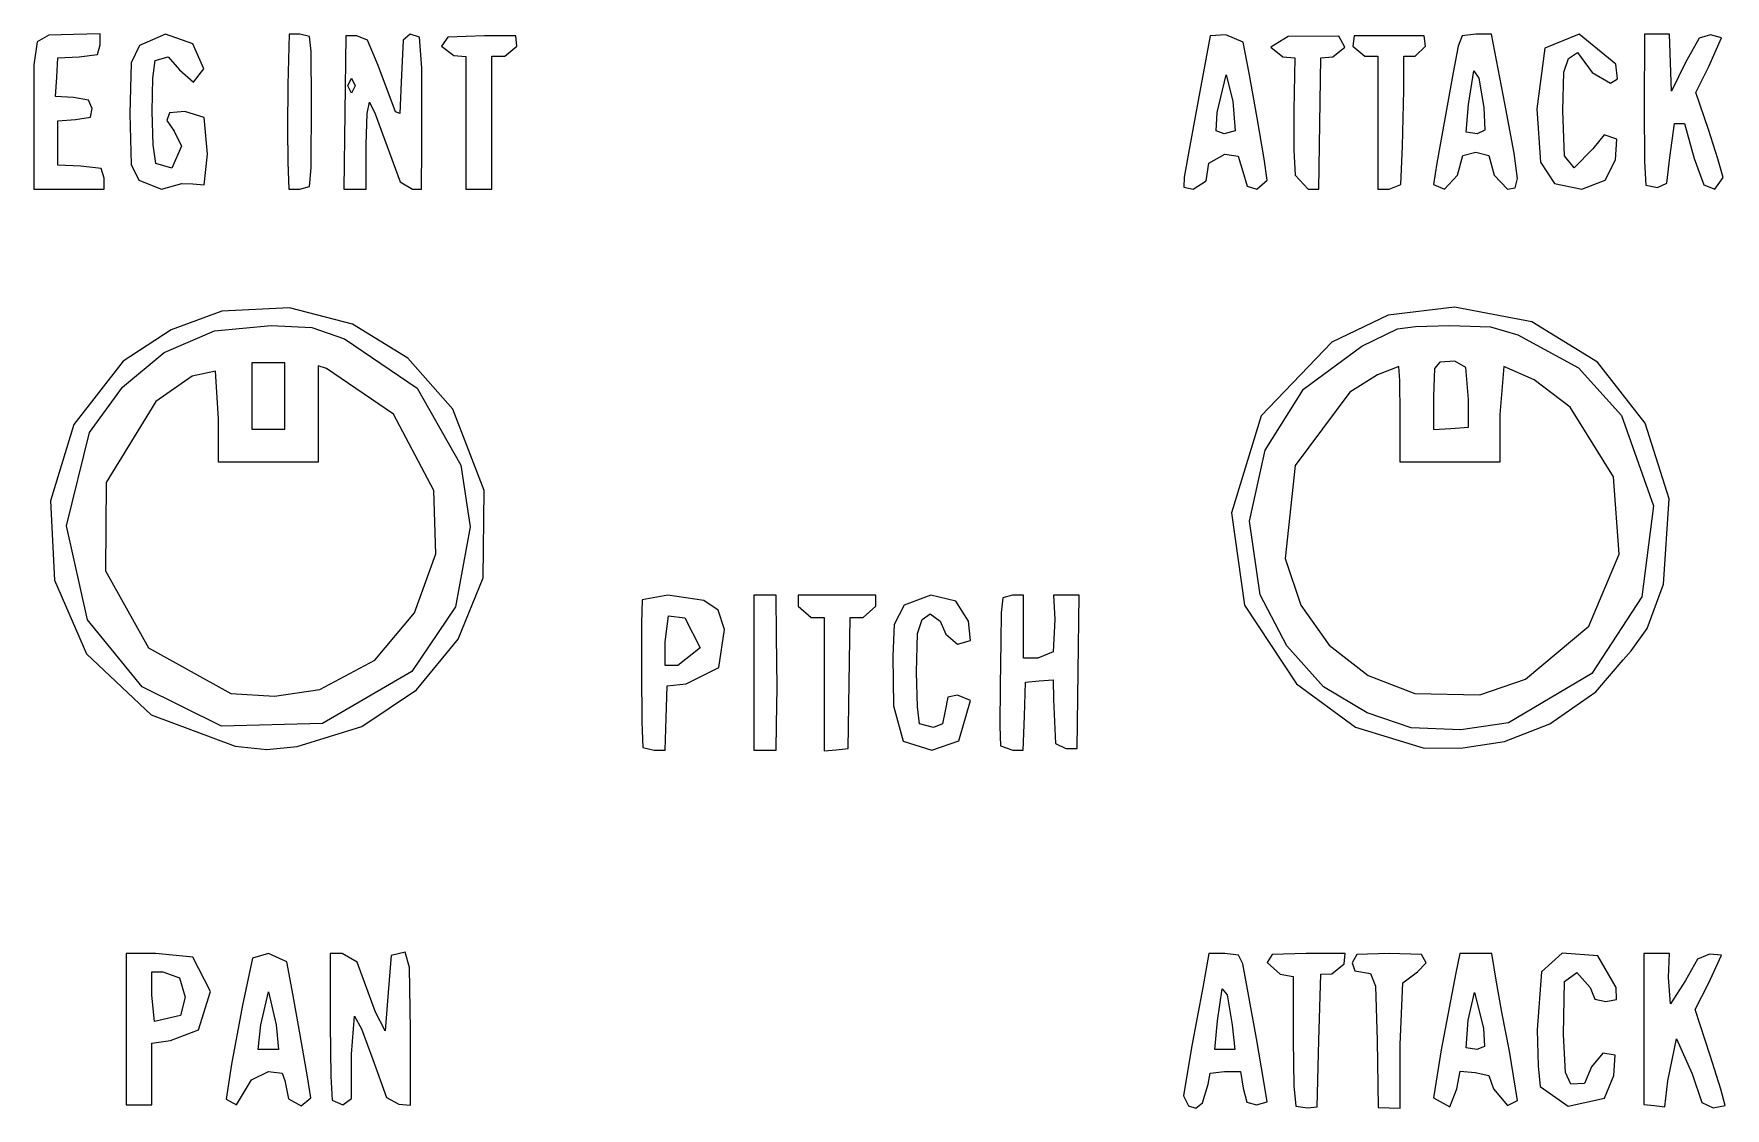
# Model space of a CAD drawing. Extents: x 0 to 149, y 0 to 89.
# Drawn here: x 53.38 to 72.77, y 44.3 to 56.62 of the extents above; entities that cross this region are included whole.
import ezdxf

# ---------------------------------------------------------------- set-up
doc = ezdxf.new("R2010")
doc.units = 0
doc.layers.get('0').update_dxf_attribs({"linetype": 'CONTINUOUS'})

msp = doc.modelspace()

# ---------------------------------------------------------------- linework, layer by layer
at = {"color": 0}
for p, q in [((54.139, 56.6166), (53.8318, 56.6099)), ((54.139, 56.4914), (54.139, 56.6166)), ((53.4155, 56.5231), (53.377, 56.2599)), ((53.5478, 56.6028), (53.4155, 56.5231)), ((53.8318, 56.6099), (53.5478, 56.6028)), ((54.1059, 56.3809), (54.139, 56.4914)), ((54.5867, 56.4843), (54.4918, 56.2846)), ((54.8873, 56.6138), (54.5867, 56.4843)), ((55.1988, 56.5009), (54.8873, 56.6138)), ((55.324, 56.2158), (55.1988, 56.5009)), ((56.3026, 56.6138), (56.2903, 56.0324)), ((56.4279, 56.6138), (56.3026, 56.6138)), ((56.5355, 56.5863), (56.4279, 56.6138)), ((56.5559, 56.4127), (56.5355, 56.5863)), ((56.9542, 56.5933), (56.9433, 55.7142)), ((57.0784, 56.5933), (56.9542, 56.5933)), ((57.2022, 56.5436), (57.0784, 56.5933)), ((57.325, 56.2543), (57.2022, 56.5436)), ((57.6118, 56.5422), (57.5896, 56.0641)), ((57.6929, 56.6138), (57.6118, 56.5422)), ((57.7977, 56.5767), (57.6929, 56.6138)), ((57.8238, 56.2225), (57.7977, 56.5767)), ((58.123, 56.5781), (58.0499, 56.4734)), ((58.0499, 56.4734), (58.1932, 56.3686)), ((58.5417, 56.5947), (58.123, 56.5781)), ((58.9015, 56.5933), (58.5417, 56.5947)), ((58.7774, 56.3605), (58.9153, 56.4762)), ((58.9153, 56.4762), (58.9015, 56.5933)), ((66.8623, 56.5933), (66.7262, 55.8518)), ((67.0401, 56.6057), (66.8623, 56.5933)), ((67.2402, 56.5217), (67.0401, 56.6057)), ((67.3104, 56.1661), (67.2402, 56.5217)), ((67.7556, 56.5877), (67.5584, 56.4638)), ((67.5584, 56.4638), (67.6963, 56.352)), ((68.3383, 56.5891), (67.7556, 56.5877)), ((68.2681, 56.352), (68.4057, 56.4638)), ((68.4057, 56.4638), (68.3383, 56.5891)), ((68.5119, 56.5933), (68.4982, 56.4762)), ((68.4982, 56.4762), (68.6361, 56.3605)), ((69.3152, 56.5933), (68.5119, 56.5933)), ((69.2132, 56.3605), (69.3289, 56.4762)), ((69.3289, 56.4762), (69.3152, 56.5933)), ((69.7054, 56.4762), (69.6489, 56.1742)), ((69.7509, 56.5947), (69.7054, 56.4762)), ((69.9079, 56.6138), (69.7509, 56.5947)), ((70.0871, 56.6138), (69.9079, 56.6138)), ((70.2412, 55.8176), (70.0871, 56.6138)), ((70.6988, 56.4515), (70.6067, 55.7583)), ((71.0928, 56.6138), (70.6988, 56.4515)), ((71.5119, 56.2695), (71.0928, 56.6138)), ((71.8414, 56.6138), (71.8386, 55.7636)), ((72.1279, 56.6138), (71.8414, 56.6138)), ((72.1526, 55.958), (72.1279, 56.6138)), ((72.4669, 56.5658), (72.3124, 56.286)), ((72.5978, 56.6057), (72.4669, 56.5658)), ((72.577, 56.2434), (72.7234, 56.5697)), ((72.7234, 56.5697), (72.5978, 56.6057)), ((53.377, 56.2599), (53.377, 55.7018)), ((53.6402, 56.1192), (53.6526, 56.3397)), ((53.6526, 56.3397), (53.8963, 56.352)), ((53.8963, 56.352), (54.1059, 56.3809)), ((54.4918, 56.2846), (54.4781, 55.699)), ((54.7398, 56.1068), (54.7688, 56.3107)), ((54.7688, 56.3107), (54.9162, 56.352)), ((54.9162, 56.352), (55.0471, 56.2021)), ((56.5587, 55.838), (56.5559, 56.4127)), ((57.5236, 55.7223), (57.325, 56.2543)), ((58.1932, 56.3686), (58.3297, 56.3548)), ((58.3297, 56.3548), (58.3297, 54.8361)), ((58.626, 55.5985), (58.626, 56.3605)), ((58.626, 56.3605), (58.7774, 56.3605)), ((67.6963, 56.352), (67.8325, 56.3397)), ((67.8325, 56.3397), (67.8229, 55.747)), ((68.1193, 55.5872), (68.1302, 56.3397)), ((68.1302, 56.3397), (68.2681, 56.352)), ((68.6361, 56.3605), (68.786, 56.3605)), ((68.786, 56.3605), (68.786, 54.8361)), ((69.0809, 55.9689), (69.0824, 56.3605)), ((69.0824, 56.3605), (69.2132, 56.3605)), ((70.9164, 56.177), (70.9704, 56.3354)), ((70.9704, 56.3354), (71.0724, 56.4032)), ((71.0724, 56.4032), (71.2417, 56.1717)), ((71.5313, 56.0998), (71.5119, 56.2695)), ((72.3124, 56.286), (72.1526, 55.958)), ((72.4309, 55.9428), (72.577, 56.2434)), ((53.6265, 55.8987), (53.6402, 56.1192)), ((54.7328, 55.7265), (54.7398, 56.1068)), ((55.0471, 56.2021), (55.2069, 56.0641)), ((55.2069, 56.0641), (55.324, 56.2158)), ((56.975, 56.0215), (57.0177, 56.1068)), ((57.0177, 56.1068), (57.0604, 56.0215)), ((57.5896, 56.0641), (57.573, 55.7043)), ((57.8266, 55.3131), (57.8238, 56.2225)), ((66.9438, 55.7142), (67.0472, 56.1481)), ((67.0472, 56.1481), (67.1202, 55.8451)), ((67.4028, 55.6549), (67.3104, 56.1661)), ((69.6489, 56.1742), (69.5508, 55.6412)), ((69.8239, 55.8052), (69.8846, 56.1908)), ((69.8846, 56.1908), (69.941, 56.1068)), ((69.941, 56.1068), (69.9989, 55.7735)), ((70.9041, 55.7332), (70.9164, 56.177)), ((71.2417, 56.1717), (71.4498, 56.0504)), ((71.4498, 56.0504), (71.5313, 56.0998)), ((53.8304, 55.8863), (53.6265, 55.8987)), ((54.0025, 55.8574), (53.8304, 55.8863)), ((54.0466, 55.7597), (54.0025, 55.8574)), ((56.2903, 56.0324), (56.2846, 55.5322)), ((57.0177, 55.9375), (56.975, 56.0215)), ((57.0604, 56.0215), (57.0177, 55.9375)), ((66.7262, 55.8518), (66.6214, 55.2898)), ((67.1202, 55.8451), (67.1477, 55.5032)), ((69.0672, 55.3268), (69.0809, 55.9689)), ((72.5731, 55.5212), (72.4309, 55.9428)), ((53.377, 55.7018), (53.377, 54.8361)), ((53.8565, 55.6327), (54.0272, 55.6602)), ((54.0272, 55.6602), (54.0466, 55.7597)), ((54.4781, 55.699), (54.4918, 55.1187)), ((54.7441, 55.3448), (54.7328, 55.7265)), ((54.9328, 55.71), (54.901, 55.6246)), ((55.1078, 55.7251), (54.9328, 55.71)), ((55.3311, 55.6588), (55.1078, 55.7251)), ((55.3667, 55.2372), (55.3311, 55.6588)), ((56.5549, 55.0803), (56.5587, 55.838)), ((56.9433, 55.7142), (56.9309, 54.8361)), ((57.187, 55.3462), (57.1969, 55.7018)), ((57.1969, 55.7018), (57.2244, 55.8341)), ((57.2244, 55.8341), (57.2904, 55.6976)), ((57.2904, 55.6976), (57.3994, 55.3985)), ((57.573, 55.7043), (57.5236, 55.7223)), ((66.9315, 55.5032), (66.9438, 55.7142)), ((67.4825, 55.1822), (67.4028, 55.6549)), ((67.8229, 55.747), (67.8229, 55.2827)), ((69.7978, 55.4909), (69.8239, 55.8052)), ((69.9989, 55.7735), (70.0098, 55.5103)), ((70.3474, 55.2482), (70.2412, 55.8176)), ((70.6067, 55.7583), (70.6494, 55.1462)), ((70.9249, 55.2168), (70.9041, 55.7332)), ((71.8386, 55.7636), (71.8414, 55.1533)), ((53.6526, 55.6189), (53.8565, 55.6327)), ((53.6526, 55.112), (53.6526, 55.6189)), ((54.901, 55.6246), (54.9864, 55.5018)), ((54.9864, 55.5018), (55.0704, 55.3297)), ((56.2846, 55.5322), (56.2889, 55.1438)), ((58.626, 54.8361), (58.626, 55.5985)), ((67.0221, 55.4715), (66.9315, 55.5032)), ((67.1477, 55.5032), (67.0221, 55.4715)), ((68.1069, 54.8361), (68.1193, 55.5872)), ((69.5508, 55.6412), (69.4588, 55.1325)), ((69.9216, 55.4715), (69.7978, 55.4909)), ((70.0098, 55.5103), (69.9216, 55.4715)), ((71.3796, 55.4591), (71.2502, 55.2993)), ((71.5229, 55.4094), (71.3796, 55.4591)), ((72.1307, 55.1988), (72.1857, 55.5872)), ((72.1857, 55.5872), (72.3, 55.59)), ((72.3, 55.59), (72.4105, 55.1879)), ((72.6803, 55.185), (72.5731, 55.5212)), ((54.7758, 55.1296), (54.7441, 55.3448)), ((55.0704, 55.3297), (54.9575, 55.0746)), ((57.187, 54.8361), (57.187, 55.3462)), ((57.3994, 55.3985), (57.5772, 54.919)), ((57.8224, 54.8361), (57.8266, 55.3131)), ((66.6214, 55.2898), (66.5635, 54.9741)), ((67.8229, 55.2827), (67.8381, 54.9949)), ((69.0467, 54.8887), (69.0672, 55.3268)), ((69.759, 55.2221), (69.9079, 55.2595)), ((69.9079, 55.2595), (70.0567, 55.2221)), ((71.2502, 55.2993), (71.0364, 55.0788)), ((71.5105, 55.1713), (71.5229, 55.4094)), ((53.9171, 55.0997), (53.6526, 55.112)), ((54.1472, 55.0718), (53.9171, 55.0997)), ((54.1817, 54.9617), (54.1472, 55.0718)), ((54.4918, 55.1187), (54.5814, 54.9395)), ((54.9575, 55.0746), (54.7758, 55.1296)), ((55.3311, 54.8845), (55.3667, 55.2372)), ((56.2889, 55.1438), (56.3012, 54.8361)), ((56.5355, 54.8679), (56.5549, 55.0803)), ((66.8154, 54.9314), (66.8486, 55.1325)), ((66.8486, 55.1325), (67.0292, 55.2387)), ((67.0292, 55.2387), (67.1823, 55.214)), ((67.1823, 55.214), (67.2373, 55.0376)), ((67.5171, 54.9381), (67.4825, 55.1822)), ((69.4588, 55.1325), (69.4214, 54.8887)), ((69.6983, 54.9949), (69.759, 55.2221)), ((70.0567, 55.2221), (70.1188, 54.9949)), ((70.3873, 54.9575), (70.3474, 55.2482)), ((70.6494, 55.1462), (70.8106, 54.9025)), ((71.0364, 55.0788), (70.9249, 55.2168)), ((71.3892, 54.937), (71.5105, 55.1713)), ((71.8414, 55.1533), (71.8552, 54.8802)), ((72.0961, 54.9053), (72.1307, 55.1974)), ((72.1307, 55.1974), (72.1307, 55.1988)), ((72.4105, 55.1879), (72.5219, 54.8859)), ((72.7438, 54.9684), (72.6803, 55.185)), ((54.1817, 54.8361), (54.1817, 54.9617)), ((54.5814, 54.9395), (54.839, 54.8361)), ((54.839, 54.8361), (55.0718, 54.901)), ((55.0718, 54.901), (55.2016, 54.8968)), ((55.2016, 54.8968), (55.3311, 54.8845)), ((57.5772, 54.919), (57.7176, 54.8361)), ((66.5635, 54.9741), (66.5607, 54.8569)), ((66.6669, 54.8361), (66.8154, 54.9314)), ((67.2373, 55.0376), (67.2881, 54.8693)), ((67.3971, 54.8361), (67.5171, 54.9381)), ((67.8381, 54.9949), (67.9856, 54.8361)), ((68.913, 54.8361), (69.0467, 54.8887)), ((69.4214, 54.8887), (69.547, 54.8361)), ((69.547, 54.8361), (69.6983, 54.9949)), ((70.1188, 54.9949), (70.2702, 54.8361)), ((70.3598, 54.8513), (70.3873, 54.9575)), ((70.8106, 54.9025), (71.1246, 54.8375)), ((71.1246, 54.8375), (71.3892, 54.937)), ((71.8552, 54.8802), (71.9914, 54.8555)), ((71.9914, 54.8555), (72.0961, 54.9053)), ((72.5219, 54.8859), (72.6461, 54.8361)), ((72.6461, 54.8361), (72.7438, 54.9684)), ((53.377, 54.8361), (54.1817, 54.8361)), ((56.3012, 54.8361), (56.4265, 54.8361)), ((56.4265, 54.8361), (56.5355, 54.8679)), ((56.9309, 54.8361), (57.187, 54.8361)), ((57.7176, 54.8361), (57.8224, 54.8361)), ((58.3297, 54.8361), (58.626, 54.8361)), ((66.5607, 54.8569), (66.6669, 54.8361)), ((67.2881, 54.8693), (67.3971, 54.8361)), ((67.9856, 54.8361), (68.1069, 54.8361)), ((68.786, 54.8361), (68.913, 54.8361)), ((70.2702, 54.8361), (70.3598, 54.8513)), ((55.5308, 53.4388), (54.9508, 53.2211)), ((56.3079, 53.4734), (55.5308, 53.4388)), ((57.0301, 53.2874), (56.3079, 53.4734)), ((68.9046, 53.3908), (68.2569, 53.0807)), ((69.6613, 53.4818), (68.9046, 53.3908)), ((70.5499, 53.315), (69.6613, 53.4818)), ((54.9508, 53.2211), (54.4022, 52.8655)), ((54.8721, 52.965), (55.4482, 53.2102)), ((55.4482, 53.2102), (56.0987, 53.2737)), ((56.0987, 53.2737), (56.563, 53.2515)), ((56.563, 53.2515), (56.9376, 53.1206)), ((57.664, 52.8973), (57.0301, 53.2874)), ((68.6001, 53.0366), (69.0107, 53.2335)), ((69.0107, 53.2335), (69.2161, 53.2624)), ((69.2161, 53.2624), (69.6048, 53.2737)), ((69.6048, 53.2737), (70.0775, 53.2557)), ((70.0775, 53.2557), (70.3887, 53.1675)), ((70.3887, 53.1675), (71.0847, 52.7872)), ((71.3024, 52.8507), (70.5499, 53.315)), ((54.3952, 52.5639), (54.8721, 52.965)), ((56.9376, 53.1206), (57.7702, 52.553)), ((68.2569, 53.0807), (67.4479, 52.2358)), ((67.9319, 52.542), (68.6001, 53.0366)), ((54.4022, 52.8655), (53.8371, 52.1367)), ((55.4605, 52.7498), (55.1917, 52.6919)), ((55.4937, 52.2016), (55.4605, 52.7498)), ((56.2557, 52.8465), (55.8754, 52.8465)), ((55.8754, 52.8465), (55.8754, 52.0845)), ((56.2557, 52.4662), (56.2557, 52.8465)), ((56.7323, 52.7816), (56.6374, 52.8105)), ((56.6374, 52.8105), (56.6374, 51.7042)), ((57.5014, 52.2552), (56.7323, 52.7816)), ((58.1822, 52.3145), (57.664, 52.8973)), ((69.0245, 52.8038), (68.7821, 52.7057)), ((69.0354, 52.6426), (69.0245, 52.8038)), ((69.4337, 52.7816), (69.4214, 52.4633)), ((69.4958, 52.8507), (69.4337, 52.7816)), ((69.6666, 52.8645), (69.4958, 52.8507)), ((69.7936, 52.7925), (69.6666, 52.8645)), ((69.8239, 52.4235), (69.7936, 52.7925)), ((70.2289, 52.8038), (70.1834, 52.2538)), ((70.5778, 52.6493), (70.2289, 52.8038)), ((71.0847, 52.7872), (71.5768, 52.24)), ((71.8495, 52.1547), (71.3024, 52.8507)), ((54.0149, 52.0471), (54.3952, 52.5639)), ((55.1917, 52.6919), (54.7769, 52.3998)), ((57.7702, 52.553), (58.2718, 51.6724)), ((68.7821, 52.7057), (68.4636, 52.5074)), ((69.0411, 52.2538), (69.0354, 52.6426)), ((70.9909, 52.3378), (70.5778, 52.6493)), ((54.7769, 52.3998), (54.2078, 51.4724)), ((56.2557, 52.0845), (56.2557, 52.4662)), ((67.491, 51.8432), (67.9319, 52.542)), ((68.4636, 52.5074), (67.8353, 51.6682)), ((69.4214, 52.4633), (69.4214, 52.0802)), ((69.8239, 52.1063), (69.8239, 52.4235)), ((55.4937, 51.7042), (55.4937, 52.2016)), ((57.9632, 51.3814), (57.5014, 52.2552)), ((58.5378, 51.3828), (58.1822, 52.3145)), ((67.4479, 52.2358), (67.1065, 51.1267)), ((69.0411, 51.7042), (69.0411, 52.2538)), ((70.1834, 52.2538), (70.1834, 51.7042)), ((71.4872, 51.5387), (70.9909, 52.3378)), ((71.5768, 52.24), (71.9448, 51.2039)), ((53.8371, 52.1367), (53.57, 51.2643)), ((53.7531, 50.975), (54.0149, 52.0471)), ((55.8754, 52.0845), (56.2557, 52.0845)), ((69.4214, 52.0802), (69.6225, 52.0926)), ((69.6225, 52.0926), (69.8239, 52.1063)), ((72.1222, 51.2851), (71.8495, 52.1547)), ((67.3132, 51.0286), (67.491, 51.8432)), ((56.6374, 51.7042), (55.4937, 51.7042)), ((58.2718, 51.6724), (58.3791, 50.964)), ((67.8353, 51.6682), (67.7238, 50.6028)), ((70.1834, 51.7042), (69.0411, 51.7042)), ((54.2078, 51.4724), (54.1983, 50.4582)), ((57.9836, 50.6539), (57.9632, 51.3814)), ((58.5265, 50.3813), (58.5378, 51.3828)), ((71.549, 50.6497), (71.4872, 51.5387)), ((53.57, 51.2643), (53.6127, 50.3534)), ((71.9448, 51.2039), (71.8111, 50.1632)), ((72.0605, 50.3068), (72.1222, 51.2851)), ((67.1065, 51.1267), (67.2553, 50.0669)), ((67.4356, 50.1855), (67.3132, 51.0286)), ((53.993, 49.8972), (53.7531, 50.975)), ((58.3791, 50.964), (58.2126, 50.0475)), ((57.7427, 49.9787), (57.9836, 50.6539)), ((71.2033, 49.8242), (71.549, 50.6497)), ((54.1983, 50.4582), (54.6929, 49.579)), ((67.7238, 50.6028), (67.9016, 50.0683)), ((53.6127, 50.3534), (53.9792, 49.5074)), ((58.2401, 49.6768), (58.5265, 50.3813)), ((71.8728, 49.7981), (72.0605, 50.3068)), ((58.2126, 50.0475), (57.7109, 49.3078)), ((60.3525, 50.1262), (60.343, 49.856)), ((60.646, 50.1798), (60.3525, 50.1262)), ((61.0567, 50.1206), (60.646, 50.1798)), ((61.2235, 50.0105), (61.0567, 50.1206)), ((61.8864, 50.1798), (61.6327, 50.1798)), ((61.6327, 50.1798), (61.6327, 48.4022)), ((61.8917, 49.7141), (61.8864, 50.1798)), ((63.0287, 50.1798), (62.14, 50.1798)), ((62.14, 50.1798), (62.14, 50.0532)), ((62.14, 50.0532), (62.2886, 49.9251)), ((62.8826, 49.9251), (63.0287, 50.0532)), ((63.0287, 50.0532), (63.0287, 50.1798)), ((63.3525, 50.0683), (63.2396, 49.8464)), ((63.6612, 50.1798), (63.3525, 50.0683)), ((63.9452, 50.1124), (63.6612, 50.1798)), ((64.0927, 49.8849), (63.9452, 50.1124)), ((64.4853, 50.1523), (64.4673, 49.9787)), ((64.5954, 50.1798), (64.4853, 50.1523)), ((64.7224, 50.1798), (64.5954, 50.1798)), ((64.7224, 49.4605), (64.7224, 50.1798)), ((65.3591, 50.1798), (65.0667, 50.1798)), ((65.0667, 50.1798), (65.0804, 49.9029)), ((65.3479, 49.3007), (65.3591, 50.1798)), ((67.2553, 50.0669), (67.8519, 49.1642)), ((67.7429, 49.5984), (67.4356, 50.1855)), ((67.9016, 50.0683), (68.2279, 49.6094)), ((71.8111, 50.1632), (71.2378, 49.2813)), ((54.6199, 49.1285), (53.993, 49.8972)), ((57.2851, 49.4344), (57.7427, 49.9787)), ((60.343, 49.856), (60.3416, 49.2979)), ((60.6157, 49.6478), (60.6517, 49.9428)), ((60.6517, 49.9428), (60.8418, 49.9223)), ((60.8418, 49.9223), (61.0168, 49.579)), ((61.2951, 49.7858), (61.2235, 50.0105)), ((62.2886, 49.9251), (62.436, 49.9251)), ((62.436, 49.9251), (62.436, 48.3969)), ((62.7228, 49.174), (62.7352, 49.9251)), ((62.7352, 49.9251), (62.8826, 49.9251)), ((63.2396, 49.8464), (63.2231, 49.4813)), ((63.5081, 49.7431), (63.5621, 49.9015)), ((63.5621, 49.9015), (63.6531, 49.9678)), ((63.6531, 49.9678), (63.7674, 49.8821)), ((63.7674, 49.8821), (63.8334, 49.7336)), ((64.1131, 49.6605), (64.0927, 49.8849)), ((64.4673, 49.9787), (64.4631, 49.6507)), ((65.0804, 49.9029), (65.0642, 49.5307)), ((57.7645, 49.0968), (58.2401, 49.6768)), ((60.6157, 49.3751), (60.6157, 49.6478)), ((61.2316, 49.3529), (61.2951, 49.7858)), ((61.8973, 49.1215), (61.8917, 49.7141)), ((63.4958, 49.2979), (63.5081, 49.7431)), ((63.8334, 49.7336), (63.9643, 49.6189)), ((63.9643, 49.6189), (64.1131, 49.6605)), ((64.4631, 49.6507), (64.4536, 49.1423)), ((70.4755, 49.2181), (71.2033, 49.8242)), ((71.6869, 49.5445), (71.8728, 49.7981)), ((53.9792, 49.5074), (54.7232, 48.81)), ((54.6929, 49.579), (55.6355, 49.0555)), ((61.0168, 49.579), (60.7589, 49.3751)), ((63.2231, 49.4813), (63.2312, 48.9119)), ((64.8864, 49.4605), (64.7224, 49.4605)), ((65.0642, 49.5307), (64.8864, 49.4605)), ((68.162, 49.13), (67.7429, 49.5984)), ((68.2279, 49.6094), (68.6745, 49.2608)), ((71.5973, 49.4386), (71.6869, 49.5445)), ((56.6568, 49.0982), (57.2851, 49.4344)), ((57.7109, 49.3078), (56.6857, 48.708)), ((60.3416, 49.2979), (60.3458, 48.7303)), ((60.7589, 49.3751), (60.6157, 49.3751)), ((60.8556, 49.1642), (61.2316, 49.3529)), ((63.5056, 48.9024), (63.4958, 49.2979)), ((65.3369, 48.423), (65.3479, 49.3007)), ((68.6745, 49.2608), (69.2094, 49.0527)), ((71.2378, 49.2813), (70.2815, 48.7165)), ((71.2819, 49.0721), (71.5973, 49.4386)), ((55.5279, 48.6791), (54.6199, 49.1285)), ((55.6355, 49.0555), (56.1344, 49.0224)), ((56.1344, 49.0224), (56.6568, 49.0982)), ((57.1377, 48.6763), (57.7645, 49.0968)), ((60.6256, 48.7715), (60.6379, 49.1423)), ((60.6379, 49.1423), (60.8556, 49.1642)), ((61.8917, 48.6985), (61.8973, 49.1215)), ((62.7119, 48.423), (62.7228, 49.174)), ((64.4536, 49.1423), (64.4493, 48.6791)), ((64.7319, 48.7938), (64.7442, 49.185)), ((64.7442, 49.185), (64.903, 49.1973)), ((64.903, 49.1973), (65.0614, 49.2111)), ((65.0614, 49.2111), (65.0667, 48.9864)), ((67.8519, 49.1642), (68.5271, 48.6668)), ((68.6608, 48.8322), (68.162, 49.13)), ((69.9534, 49.0403), (70.4755, 49.2181)), ((70.7566, 48.7056), (71.2819, 49.0721)), ((63.2312, 48.9119), (63.343, 48.5069)), ((63.5317, 48.7056), (63.5056, 48.9024)), ((63.8542, 49.01), (63.8253, 48.8569)), ((63.9643, 49.0361), (63.8542, 49.01)), ((64.1145, 48.9726), (63.9643, 49.0361)), ((63.9822, 48.5126), (64.1145, 48.9726)), ((65.0667, 48.9864), (65.0903, 48.4794)), ((69.2094, 49.0527), (69.9534, 49.0403)), ((54.7232, 48.81), (55.6839, 48.4491)), ((56.6857, 48.708), (55.5279, 48.6791)), ((56.3961, 48.4477), (57.1377, 48.6763)), ((60.3458, 48.7303), (60.3567, 48.4339)), ((60.6129, 48.4022), (60.6256, 48.7715)), ((61.8864, 48.4022), (61.8917, 48.6985)), ((63.6901, 48.6625), (63.5317, 48.7056)), ((63.7949, 48.7041), (63.6901, 48.6625)), ((63.8253, 48.8569), (63.7949, 48.7041)), ((64.4493, 48.6791), (64.4592, 48.4547)), ((64.7196, 48.4022), (64.7319, 48.7938)), ((68.5271, 48.6668), (69.3152, 48.4269)), ((69.1677, 48.6586), (68.6608, 48.8322)), ((70.2815, 48.7165), (69.7371, 48.6378)), ((70.2359, 48.5041), (70.7566, 48.7056)), ((63.343, 48.5069), (63.6722, 48.4022)), ((63.6722, 48.4022), (63.9822, 48.5126)), ((65.0903, 48.4794), (65.2089, 48.423)), ((69.7371, 48.6378), (69.1677, 48.6586)), ((69.7576, 48.4297), (70.2359, 48.5041)), ((55.6839, 48.4491), (56.0476, 48.4106)), ((56.0476, 48.4106), (56.3961, 48.4477)), ((60.3567, 48.4339), (60.4876, 48.4022)), ((60.4876, 48.4022), (60.6129, 48.4022)), ((61.6327, 48.4022), (61.8864, 48.4022)), ((62.436, 48.3969), (62.574, 48.4092)), ((62.574, 48.4092), (62.7119, 48.423)), ((64.4592, 48.4547), (64.5982, 48.4022)), ((64.5982, 48.4022), (64.7196, 48.4022)), ((65.2089, 48.423), (65.3369, 48.423)), ((69.3152, 48.4269), (69.7576, 48.4297)), ((54.7769, 46.0735), (54.4354, 46.0735)), ((54.4354, 46.0735), (54.4354, 44.3371)), ((55.2002, 46.0294), (54.7769, 46.0735)), ((55.4027, 45.6364), (55.2002, 46.0294)), ((55.8821, 46.0195), (55.7692, 45.4808)), ((56.0684, 46.0735), (55.8821, 46.0195)), ((56.2762, 45.9782), (56.0684, 46.0735)), ((56.3397, 45.6544), (56.2762, 45.9782)), ((56.9129, 46.0735), (56.7725, 46.0735)), ((56.7725, 46.0735), (56.7739, 45.2589)), ((57.0826, 45.974), (56.9129, 46.0735)), ((57.2946, 45.4021), (57.0826, 45.974)), ((57.4753, 46.0513), (57.4407, 45.624)), ((57.6322, 46.0887), (57.4753, 46.0513)), ((57.6834, 45.9109), (57.6322, 46.0887)), ((66.8486, 46.0735), (66.777, 45.6819)), ((67.0306, 46.0735), (66.8486, 46.0735)), ((67.1876, 46.0555), (67.0306, 46.0735)), ((67.2373, 45.9564), (67.1876, 46.0555)), ((67.2994, 45.6226), (67.2373, 45.9564)), ((67.5721, 46.0608), (67.5171, 45.9701)), ((67.5171, 45.9701), (67.6645, 45.8378)), ((67.9633, 46.0735), (67.5721, 46.0608)), ((68.4114, 46.0735), (67.9633, 46.0735)), ((68.2569, 45.8392), (68.3976, 45.9564)), ((68.3976, 45.9564), (68.4114, 46.0735)), ((68.5423, 46.0608), (68.49, 45.9673)), ((68.49, 45.9673), (68.52, 45.8735)), ((68.913, 46.0735), (68.5423, 46.0608)), ((69.2838, 46.0608), (68.913, 46.0735)), ((69.2397, 45.8611), (69.3374, 45.9673)), ((69.3374, 45.9673), (69.2838, 46.0608)), ((69.7234, 46.0735), (69.6793, 45.8516)), ((70.0913, 46.0735), (69.7234, 46.0735)), ((70.1421, 45.7659), (70.0913, 46.0735)), ((70.8988, 46.0774), (70.6589, 45.8611)), ((71.3052, 46.0446), (70.8988, 46.0774)), ((71.5148, 45.6819), (71.3052, 46.0446)), ((72.1265, 46.0735), (71.8344, 46.0735)), ((71.8344, 46.0735), (71.8344, 44.3424)), ((72.1155, 45.7962), (72.1265, 46.0735)), ((72.4475, 46.0086), (72.3113, 45.7634)), ((72.5854, 46.065), (72.4475, 46.0086)), ((72.5731, 45.7302), (72.7234, 46.0541)), ((72.7234, 46.0541), (72.5854, 46.065)), ((54.7317, 45.5937), (54.7317, 45.8611)), ((54.7317, 45.8611), (54.8555, 45.8611)), ((54.8555, 45.8611), (55.0457, 45.7951)), ((55.0457, 45.7951), (55.1106, 45.5732)), ((57.6957, 45.1982), (57.6834, 45.9109)), ((67.6645, 45.8378), (67.8134, 45.81)), ((67.8134, 45.81), (67.8134, 45.0811)), ((68.1094, 45.0769), (68.1302, 45.8378)), ((68.1302, 45.8378), (68.2569, 45.8392)), ((68.52, 45.8735), (68.7021, 45.8445)), ((68.7021, 45.8445), (68.7557, 45.6999)), ((69.07, 45.7359), (69.2397, 45.8611)), ((69.6793, 45.8516), (69.5096, 44.9668)), ((70.207, 45.4007), (70.1421, 45.7659)), ((70.6589, 45.8611), (70.6106, 45.1968)), ((70.9249, 45.7535), (71.0639, 45.8541)), ((71.0639, 45.8541), (71.217, 45.6819)), ((72.1388, 45.4974), (72.1155, 45.7962)), ((72.3113, 45.7634), (72.1388, 45.4974)), ((54.7617, 45.2949), (54.7317, 45.5937)), ((55.1106, 45.5732), (55.0594, 45.3623)), ((55.2662, 45.1982), (55.4027, 45.6364)), ((55.9802, 45.2547), (56.067, 45.635)), ((56.067, 45.635), (56.1538, 45.2547)), ((56.4321, 45.1418), (56.3397, 45.6544)), ((57.4407, 45.624), (57.4036, 45.1845)), ((66.777, 45.6819), (66.6489, 44.9943)), ((66.9466, 45.3002), (66.9988, 45.6681)), ((66.9988, 45.6681), (67.0581, 45.6008)), ((67.0581, 45.6008), (67.1146, 45.2547)), ((67.3929, 45.0977), (67.2994, 45.6226)), ((68.7557, 45.6999), (68.7765, 45.0744)), ((69.0411, 45.0303), (69.07, 45.7359)), ((69.8211, 45.3072), (69.8927, 45.6269)), ((69.8927, 45.6269), (69.9946, 45.2162)), ((70.9126, 45.146), (70.9249, 45.7535)), ((71.217, 45.6819), (71.272, 45.5496)), ((71.52, 45.5443), (71.5148, 45.6819)), ((72.4228, 45.4311), (72.5731, 45.7302)), ((55.7692, 45.4808), (55.6426, 44.8028)), ((57.4036, 45.1845), (57.2946, 45.4021)), ((70.2938, 44.9516), (70.207, 45.4007)), ((71.272, 45.5496), (71.399, 45.5235)), ((71.399, 45.5235), (71.52, 45.5443)), ((72.5936, 44.9019), (72.4228, 45.4311)), ((55.0594, 45.3623), (54.7617, 45.2949)), ((54.9423, 45.0744), (55.2662, 45.1982)), ((55.9499, 44.9721), (55.9802, 45.2547)), ((56.1538, 45.2547), (56.1827, 44.9721)), ((56.7739, 45.2589), (56.7806, 44.6677)), ((57.0177, 44.9199), (57.0547, 45.3542)), ((57.0547, 45.3542), (57.132, 45.2078)), ((57.132, 45.2078), (57.2615, 44.8564)), ((57.6957, 44.3329), (57.6957, 45.1982)), ((66.9163, 44.9721), (66.9466, 45.3002)), ((67.1146, 45.2547), (67.1449, 44.9721)), ((69.7964, 44.9929), (69.8211, 45.3072)), ((69.9946, 45.2162), (70.0056, 45.0053)), ((70.6106, 45.1968), (70.6219, 44.7834)), ((54.7317, 45.0465), (54.9423, 45.0744)), ((54.7317, 44.6927), (54.7317, 45.0465)), ((56.5146, 44.6581), (56.4321, 45.1418)), ((66.6489, 44.9943), (66.5551, 44.4419)), ((67.4783, 44.607), (67.3929, 45.0977)), ((67.8134, 45.0811), (67.8215, 44.5576)), ((68.0875, 44.3163), (68.1094, 45.0769)), ((68.7765, 45.0744), (68.7888, 44.3082)), ((69.0411, 44.3011), (69.0411, 45.0303)), ((69.9202, 44.9721), (69.7964, 44.9929)), ((70.0056, 45.0053), (69.9202, 44.9721)), ((70.9344, 44.7089), (70.9126, 45.146)), ((72.1085, 44.614), (72.208, 45.0935)), ((72.208, 45.0935), (72.3868, 44.6938)), ((55.6426, 44.8028), (55.5833, 44.4045)), ((56.1827, 44.9721), (55.9499, 44.9721)), ((57.0205, 44.4115), (57.0177, 44.9199)), ((57.2615, 44.8564), (57.4216, 44.4239)), ((67.1449, 44.9721), (66.9163, 44.9721)), ((69.5096, 44.9668), (69.4214, 44.4197)), ((70.3873, 44.3865), (70.2938, 44.9516)), ((71.3645, 44.9308), (71.2336, 44.7753)), ((71.5038, 44.909), (71.3645, 44.9308)), ((71.4897, 44.6747), (71.5038, 44.909)), ((72.7149, 44.5163), (72.5936, 44.9019)), ((54.7317, 44.3371), (54.7317, 44.6927)), ((55.7004, 44.3371), (55.874, 44.6236)), ((55.874, 44.6236), (56.0656, 44.7188)), ((56.0656, 44.7188), (56.2254, 44.7022)), ((56.2254, 44.7022), (56.2557, 44.6155)), ((56.2557, 44.6155), (56.2956, 44.4087)), ((56.552, 44.4168), (56.5146, 44.6581)), ((56.7806, 44.6677), (56.7958, 44.3907)), ((66.839, 44.5742), (66.8623, 44.7008)), ((66.8623, 44.7008), (67.025, 44.7188)), ((67.025, 44.7188), (67.2112, 44.7188)), ((67.2112, 44.7188), (67.2387, 44.5287)), ((67.5171, 44.3742), (67.4783, 44.607)), ((69.6916, 44.523), (69.7272, 44.7227)), ((69.7272, 44.7227), (69.9012, 44.7103)), ((69.9012, 44.7103), (70.0553, 44.6761)), ((70.0553, 44.6761), (70.1104, 44.5216)), ((70.6219, 44.7834), (70.6438, 44.5491)), ((70.9979, 44.5752), (70.9344, 44.7089)), ((71.2336, 44.7753), (71.1521, 44.5809)), ((71.3811, 44.4154), (71.4897, 44.6747)), ((72.0757, 44.3163), (72.1085, 44.614)), ((72.3868, 44.6938), (72.4972, 44.366)), ((55.5833, 44.4045), (55.7004, 44.3371)), ((56.2956, 44.4087), (56.443, 44.3258)), ((56.443, 44.3258), (56.552, 44.4168)), ((56.9186, 44.3371), (57.0205, 44.4115)), ((57.4216, 44.4239), (57.5606, 44.3452)), ((66.5551, 44.4419), (66.6143, 44.3248)), ((66.7727, 44.3618), (66.839, 44.5742)), ((67.2387, 44.5287), (67.2814, 44.3674)), ((67.8215, 44.5576), (67.8438, 44.3219)), ((69.4214, 44.4197), (69.6115, 44.3149)), ((69.6115, 44.3149), (69.6916, 44.523)), ((70.1104, 44.5216), (70.2702, 44.3286)), ((70.6438, 44.5491), (70.9648, 44.3219)), ((70.9648, 44.3219), (71.3811, 44.4154)), ((71.1521, 44.5809), (70.9979, 44.5752)), ((72.7661, 44.3315), (72.7149, 44.5163)), ((54.4354, 44.3371), (54.7317, 44.3371)), ((56.7958, 44.3907), (56.9186, 44.3371)), ((57.5606, 44.3452), (57.6957, 44.3329)), ((66.6143, 44.3248), (66.6983, 44.2997)), ((66.6983, 44.2997), (66.7727, 44.3618)), ((67.2814, 44.3674), (67.3915, 44.3371)), ((67.3915, 44.3371), (67.5171, 44.3742)), ((67.8438, 44.3219), (67.9799, 44.3039)), ((67.9799, 44.3039), (68.0875, 44.3163)), ((68.7888, 44.3082), (68.9144, 44.3039)), ((68.9144, 44.3039), (69.0411, 44.3011)), ((70.2702, 44.3286), (70.3873, 44.3865)), ((71.8344, 44.3424), (71.9515, 44.3286)), ((71.9515, 44.3286), (72.0757, 44.3163)), ((72.4972, 44.366), (72.6295, 44.3025)), ((72.6295, 44.3025), (72.7661, 44.3315))]:
    msp.add_line(p, q, dxfattribs=at)

doc.saveas('drawing.dxf')
